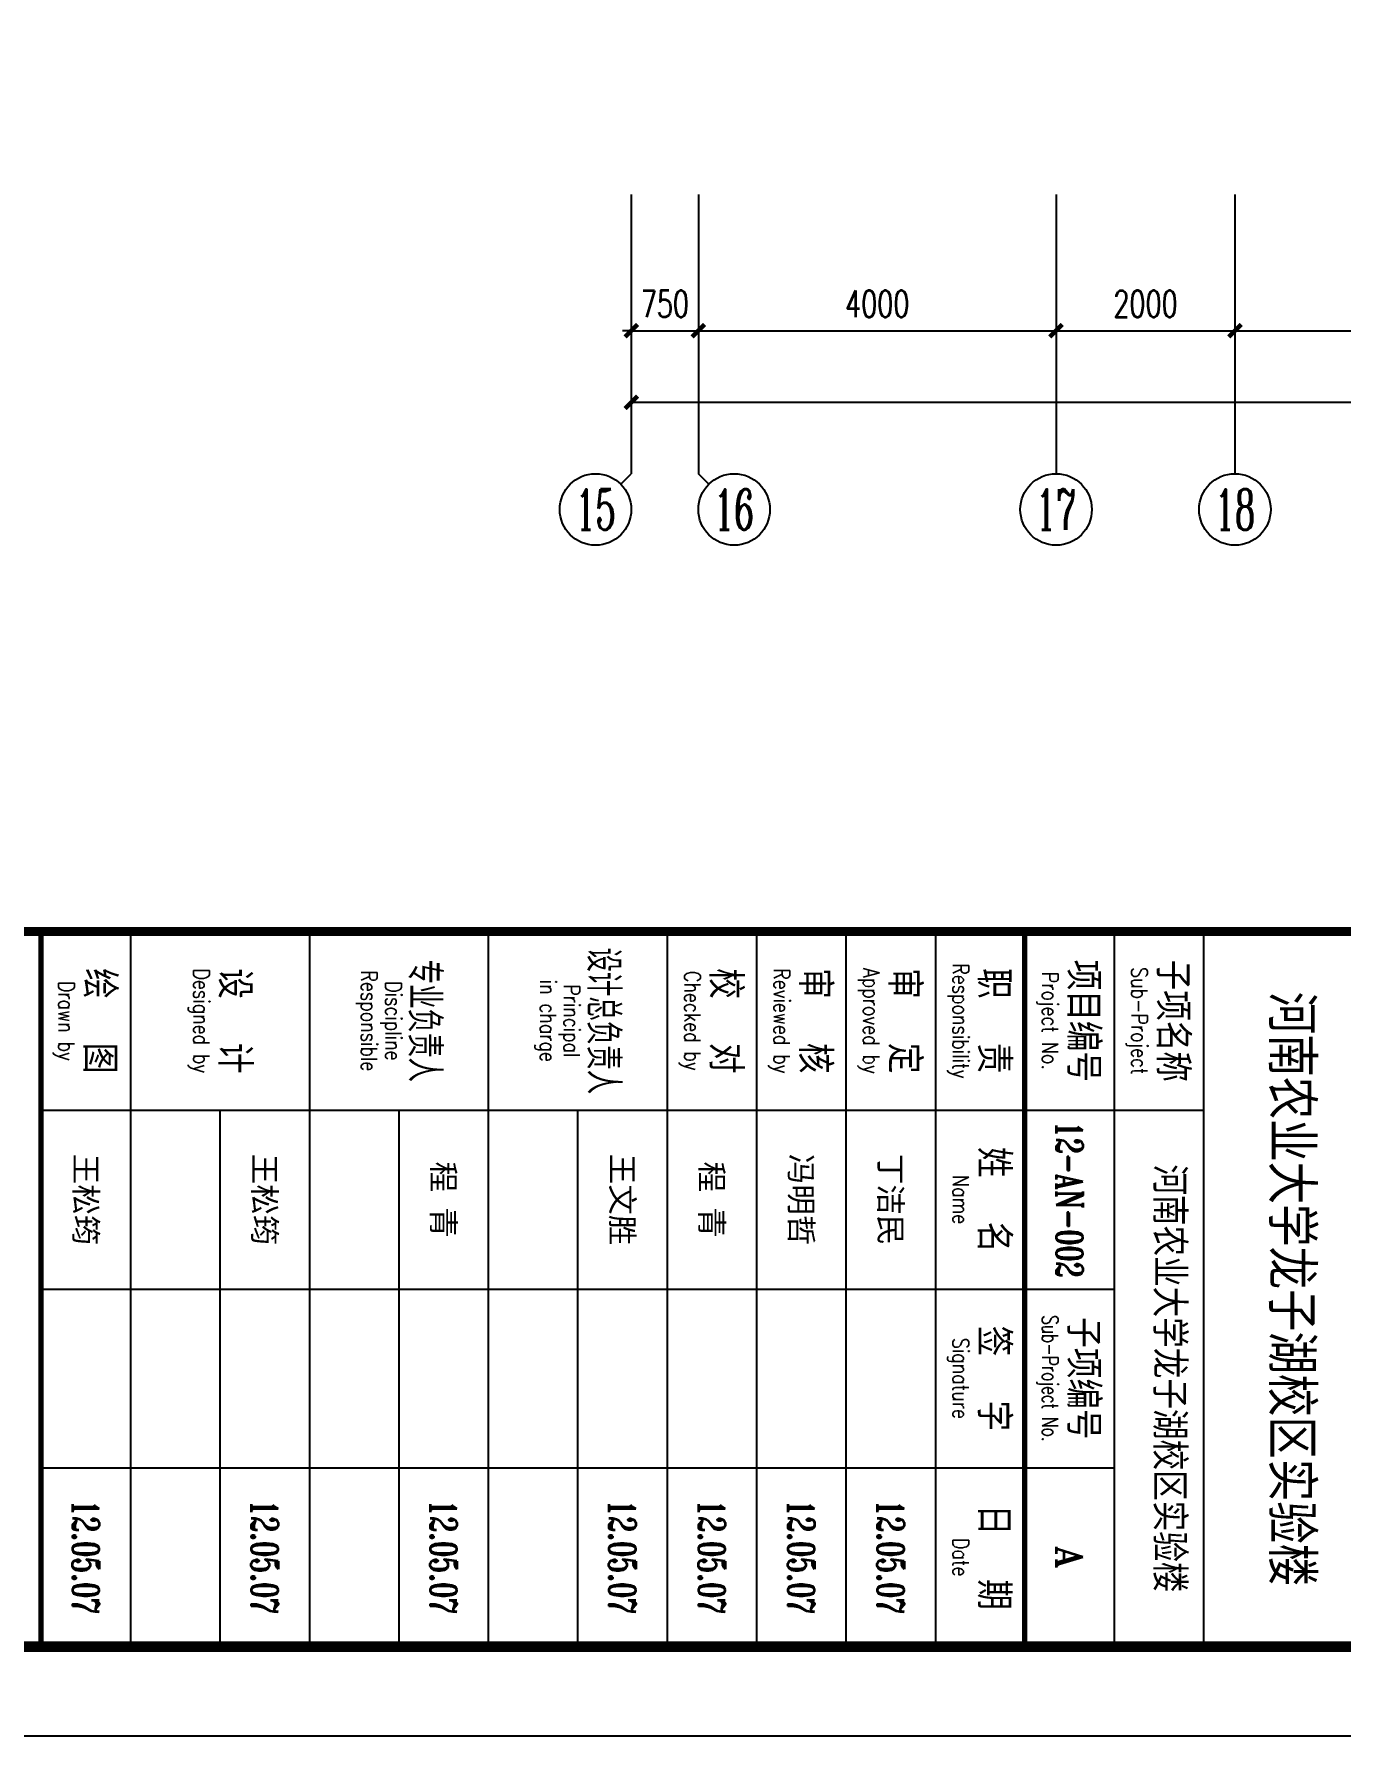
# Model space of a CAD drawing. Extents: x 190999 to 918899, y -200814 to 215286.
# Drawn here: x 766320 to 780934, y -200814 to -181774 of the extents above; entities that cross this region are included whole.
import ezdxf
from ezdxf.enums import TextEntityAlignment as Align

# ---------------------------------------------------------------- set-up
doc = ezdxf.new("R2010")
doc.units = 0
doc.header["$LTSCALE"] = 1000
doc.header["$MEASUREMENT"] = 0
doc.layers.get('Defpoints').update_dxf_attribs({"color": 1})
for name, color, linetype in [('AXIS', 3, 'Continuous'), ('AXIS_TEXT', 7, 'Continuous'), ('图框', 189, 'Continuous')]:
    doc.layers.add(name, color=color, linetype=linetype)
doc.styles.add('_TCH_AXIS', font='COMPLEX', dxfattribs={"bigfont": 'GBCBIG'})
doc.styles.add('COMPLEX', font='COMPLEX')
doc.styles.add('DIM_FONT', font='SIMPLEX', dxfattribs={"width": 0.7, "bigfont": 'GBCBIG'})
doc.styles.add('TKZ1_tjhts.shx', font='tjromant.shx', dxfattribs={"bigfont": 'tjhts.shx'})
doc.styles.add('TKZ2_tjkts.shx', font='tjromant.shx', dxfattribs={"bigfont": 'tjkts.shx'})
doc.styles.add('车', font='simhei.ttf')
doc.dimstyles.new('DIMN', dxfattribs={"dimtxt": 300, "dimasz": 100, "dimexe": 250, "dimexo": 300, "dimgap": 150, "dimtad": 1, "dimdec": 0, "dimzin": 0, "dimdsep": 46, "dimtxsty": 'DIM_FONT', "dimblk": 'ARCHTICK', "dimcen": 0.09, "dimclrt": 7, "dimazin": 2, "dimtfac": 1, "dimtdec": 0, "dimtix": 1, "dimtmove": 2, "dimatfit": 3, "dimfxl": 0, "dimtolj": 1, "dimtzin": 0, "dimarcsym": 0})

# ---------------------------------------------------------------- blocks, each defined once
blk = doc.blocks.new('TJAD_TK_A0')
at = {"layer": '图框'}
for p, q in [((2162, -441.7), (2162, 399.3)), ((2072, -154.7), (2152, -154.7)), ((2092, -284.7), (2092, -154.7)), ((2072, -164.7), (2152, -164.7)), ((2112, -284.7), (2112, -164.7)), ((2132, -284.7), (2132, -164.7)), ((2072, -184.7), (2152, -184.7)), ((2072, -194.7), (2152, -194.7)), ((2072, -204.7), (2152, -204.7)), ((2072, -214.7), (2152, -214.7)), ((2092, -224.7), (2152, -224.7)), ((2072, -234.7), (2152, -234.7)), ((2092, -244.7), (2152, -244.7)), ((2072, -254.7), (2152, -254.7)), ((2092, -264.7), (2152, -264.7)), ((2072, -274.7), (2152, -274.7))]:
    blk.add_line(p, q, dxfattribs=at)
at = {"layer": '图框', "const_width": 1.2}
blk.add_lwpolyline([(2152, -431.7), (2152, 389.3), (998, 389.3), (998, -431.7)], close=True, dxfattribs=at)
at = {"layer": '图框'}
for points, const_width in [([(2072, 389.3), (2072, -431.7)], 1), ([(2072, -174.7), (2152, -174.7)], 0.6), ([(2072, -284.7), (2152, -284.7)], 0.6)]:
    blk.add_lwpolyline(points, dxfattribs=dict(at, const_width=const_width))
at = {"layer": '图框', "color": 3, "style": 'TKZ1_tjhts.shx'}
for s, height, p in [('河南农业大学龙子湖校区实验楼', 5, (2112, -144.91)), ('河南农业大学龙子湖校区实验楼', 3.6, (2122, -158.54)), ('A', 3, (2142, -169.7))]:
    blk.add_text(s, height=height, dxfattribs=at).set_placement(p, align=Align.MIDDLE_CENTER)
at = {"layer": '图框', "style": 'TKZ2_tjkts.shx'}
for s, p in [('子项名称', (2082, -158.16)), ('项目编号', (2082, -168.16)), ('子项编号', (2122, -168.16)), ('职  责', (2082, -178.16)), ('姓  名', (2102, -178.16)), ('签  字', (2122, -178.16)), ('日  期', (2142, -178.16)), ('审  定', (2082, -188.16)), ('审  核', (2082, -198.16)), ('校  对', (2082, -208.16)), ('设  计', (2082, -263.06)), ('绘  图', (2082, -278.16))]:
    blk.add_text(s, height=3.6, dxfattribs=at).set_placement(p, align=Align.MIDDLE_CENTER)
for s, height, width, p in [('Sub-Project', 1.8, 0.8, (2082, -161.86)), ('Project No.', 1.8, 0.8, (2082, -171.86)), ('Sub-Project No.', 1.8, 0.7, (2122, -171.86)), ('Responsibility', 1.8, 0.8, (2082, -181.86)), ('Name', 1.8, 0.8, (2102, -181.86)), ('Signature', 1.8, 0.8, (2122, -181.86)), ('Date', 1.8, 0.8, (2142, -181.86)), ('Approved by', 1.8, 0.8, (2082, -191.86)), ('Reviewed by', 1.8, 0.8, (2082, -201.86)), ('Checked by', 1.8, 0.8, (2082, -211.86)), ('设计总负责人', 3.6, 0.8, (2082, -221.83)), ('Principal', 1.8, 0.8, (2082, -225.35)), ('in charge', 1.8, 0.8, (2082, -228)), ('专业负责人', 3.6, 0.8, (2082, -241.83)), ('Discipline', 1.8, 0.8, (2082, -245.28)), ('Responsible', 1.8, 0.8, (2082, -248)), ('Designed by', 1.8, 0.8, (2082, -266.76)), ('Drawn by', 1.8, 0.8, (2082, -281.86))]:
    blk.add_text(s, height=height, dxfattribs=dict(at, width=width)).set_placement(p, align=Align.MIDDLE_CENTER)
at = {"layer": '图框', "color": 3, "style": 'TKZ1_tjhts.shx', "width": 0.7}
blk.add_text('12-AN-002', height=3, dxfattribs=at).set_placement((2102, -169.7), align=Align.MIDDLE_CENTER)
at = {"layer": '图框', "color": 0, "style": '车'}
for s, p in [('丁洁民', (2102, -189.7)), ('冯明哲', (2102, -199.7)), ('程 青', (2102, -209.7)), ('王文胜', (2102, -219.7)), ('程 青', (2102, -239.7)), ('王松筠', (2102, -259.7)), ('王松筠', (2102, -279.7))]:
    blk.add_text(s, height=2.5, dxfattribs=at).set_placement(p, align=Align.MIDDLE_CENTER)
at = {"layer": '图框', "color": 0, "style": 'TKZ1_tjhts.shx', "width": 0.7}
for p in [(2142, -189.7), (2142, -199.7), (2142, -209.7), (2142, -219.7), (2142, -239.7), (2142, -259.7), (2142, -279.7)]:
    blk.add_text('12.05.07', height=3, dxfattribs=at).set_placement(p, align=Align.MIDDLE_CENTER)
blk = doc.blocks.new('_ArchTick')
at = {"const_width": 0.5}
blk.add_lwpolyline([(-0.7, -0.7), (0.7, 0.7)], dxfattribs=at)
blk = doc.blocks.new('*D1767')
at = {"layer": 'AXIS', "color": 0, "lineweight": -2}
for p, q in [((772999, -183868), (772999, -185343)), ((773749, -183868), (773749, -185343)), ((772999, -185093), (772899, -185093)), ((772999, -185093), (773749, -185093)), ((773749, -185093), (773849, -185093))]:
    blk.add_line(p, q, dxfattribs=at)
at = {"layer": 'Defpoints', "color": 0}
for p in [(772999, -183568), (773749, -183568), (773749, -185093)]:
    blk.add_point(p, dxfattribs=at)
at = {"layer": 'AXIS', "color": 0, "lineweight": -2, "xscale": 100, "yscale": 100, "zscale": 100}
blk.add_blockref('_ArchTick', (772999, -185093), dxfattribs=at)
at = {"layer": 'AXIS', "color": 0, "lineweight": -2, "xscale": 100, "yscale": 100, "zscale": 100, "rotation": 180}
blk.add_blockref('_ArchTick', (773749, -185093), dxfattribs=at)
at = {"layer": 'AXIS', "color": 7, "insert": (773374, -184793), "char_height": 300, "attachment_point": 5, "style": 'DIM_FONT'}
blk.add_mtext('\\A1;750', dxfattribs=at)
blk = doc.blocks.new('*D1768')
at = {"layer": 'AXIS', "color": 0, "lineweight": -2}
for p, q in [((773749, -183868), (773749, -185343)), ((777749, -183868), (777749, -185343)), ((773749, -185093), (777749, -185093))]:
    blk.add_line(p, q, dxfattribs=at)
at = {"layer": 'Defpoints', "color": 0}
for p in [(773749, -183568), (777749, -183568), (777749, -185093)]:
    blk.add_point(p, dxfattribs=at)
at = {"layer": 'AXIS', "color": 0, "lineweight": -2, "xscale": 100, "yscale": 100, "zscale": 100, "rotation": 180}
blk.add_blockref('_ArchTick', (773749, -185093), dxfattribs=at)
at = {"layer": 'AXIS', "color": 0, "lineweight": -2, "xscale": 100, "yscale": 100, "zscale": 100}
blk.add_blockref('_ArchTick', (777749, -185093), dxfattribs=at)
at = {"layer": 'AXIS', "color": 7, "insert": (775749, -184793), "char_height": 300, "attachment_point": 5, "style": 'DIM_FONT'}
blk.add_mtext('\\A1;4000', dxfattribs=at)
blk = doc.blocks.new('*D1769')
at = {"layer": 'AXIS', "color": 0, "lineweight": -2}
for p, q in [((777749, -183868), (777749, -185343)), ((779749, -183868), (779749, -185343)), ((777749, -185093), (779749, -185093))]:
    blk.add_line(p, q, dxfattribs=at)
at = {"layer": 'Defpoints', "color": 0}
for p in [(777749, -183568), (779749, -183568), (779749, -185093)]:
    blk.add_point(p, dxfattribs=at)
at = {"layer": 'AXIS', "color": 0, "lineweight": -2, "xscale": 100, "yscale": 100, "zscale": 100, "rotation": 180}
blk.add_blockref('_ArchTick', (777749, -185093), dxfattribs=at)
at = {"layer": 'AXIS', "color": 0, "lineweight": -2, "xscale": 100, "yscale": 100, "zscale": 100}
blk.add_blockref('_ArchTick', (779749, -185093), dxfattribs=at)
at = {"layer": 'AXIS', "color": 7, "insert": (778749, -184793), "char_height": 300, "attachment_point": 5, "style": 'DIM_FONT'}
blk.add_mtext('\\A1;2000', dxfattribs=at)
blk = doc.blocks.new('*D1770')
at = {"layer": 'AXIS', "color": 0, "lineweight": -2}
for p, q in [((779749, -183868), (779749, -185343)), ((783749, -183868), (783749, -185343)), ((779749, -185093), (783749, -185093))]:
    blk.add_line(p, q, dxfattribs=at)
at = {"layer": 'Defpoints', "color": 0}
for p in [(779749, -183568), (783749, -183568), (783749, -185093)]:
    blk.add_point(p, dxfattribs=at)
at = {"layer": 'AXIS', "color": 0, "lineweight": -2, "xscale": 100, "yscale": 100, "zscale": 100, "rotation": 180}
blk.add_blockref('_ArchTick', (779749, -185093), dxfattribs=at)
at = {"layer": 'AXIS', "color": 0, "lineweight": -2, "xscale": 100, "yscale": 100, "zscale": 100}
blk.add_blockref('_ArchTick', (783749, -185093), dxfattribs=at)
at = {"layer": 'AXIS', "color": 7, "insert": (781749, -184793), "char_height": 300, "attachment_point": 5, "style": 'DIM_FONT'}
blk.add_mtext('\\A1;4000', dxfattribs=at)
blk = doc.blocks.new('*D1778')
at = {"layer": 'AXIS', "color": 0, "lineweight": -2}
for p, q in [((772999, -183868), (772999, -186143)), ((812499, -183868), (812499, -186143)), ((772999, -185893), (812499, -185893))]:
    blk.add_line(p, q, dxfattribs=at)
at = {"layer": 'Defpoints', "color": 0}
for p in [(772999, -183568), (812499, -183568), (812499, -185893)]:
    blk.add_point(p, dxfattribs=at)
at = {"layer": 'AXIS', "color": 0, "lineweight": -2, "xscale": 100, "yscale": 100, "zscale": 100, "rotation": 180}
blk.add_blockref('_ArchTick', (772999, -185893), dxfattribs=at)
at = {"layer": 'AXIS', "color": 0, "lineweight": -2, "xscale": 100, "yscale": 100, "zscale": 100}
blk.add_blockref('_ArchTick', (812499, -185893), dxfattribs=at)
at = {"layer": 'AXIS', "color": 7, "insert": (792749, -185593), "char_height": 300, "attachment_point": 5, "style": 'DIM_FONT'}
blk.add_mtext('\\A1;39500', dxfattribs=at)
blk = doc.blocks.new('_AXISO')
blk.add_circle((0, 0), 0.5)
at = {"layer": 'AXIS_TEXT', "style": 'COMPLEX', "width": 1.041667}
blk.add_attdef('A', text='', height=0.56, dxfattribs=at).set_placement((-0.25, -0.28), (0.25, -0.28), align=Align.FIT)

msp = doc.modelspace()

# ---------------------------------------------------------------- linework, layer by layer
at = {"layer": 'AXIS'}
for p, q in [((772998.5, -183567.8), (772998.5, -186692.8)), ((773748.5, -183567.8), (773748.5, -186692.8)), ((777748.5, -183567.8), (777748.5, -186692.8)), ((779748.5, -183567.8), (779748.5, -186692.8)), ((772881.4, -186810), (772998.5, -186692.8)), ((773865.7, -186810), (773748.5, -186692.8))]:
    msp.add_line(p, q, dxfattribs=at)

# ---------------------------------------------------------------- block references
ref = msp.add_blockref('_AXISO', (772598.5, -187092.8), dxfattribs=dict(at, xscale=800, yscale=800, zscale=800))
ref.add_attrib('A', '15', dxfattribs={"layer": 'AXIS_TEXT', "height": 452.55, "style": '_TCH_AXIS', "width": 0.724138}).set_placement((772372.3, -187319.1), (772824.8, -187319.1), align=Align.FIT)
ref = msp.add_blockref('_AXISO', (774148.5, -187092.8), dxfattribs=dict(at, xscale=800, yscale=800, zscale=800))
ref.add_attrib('A', '16', dxfattribs={"layer": 'AXIS_TEXT', "height": 452.55, "style": '_TCH_AXIS', "width": 0.724138}).set_placement((773922.3, -187319.1), (774374.8, -187319.1), align=Align.FIT)
ref = msp.add_blockref('_AXISO', (777748.5, -187092.8), dxfattribs=dict(at, xscale=800, yscale=800, zscale=800))
ref.add_attrib('A', '17', dxfattribs={"layer": 'AXIS_TEXT', "height": 452.55, "style": '_TCH_AXIS', "width": 0.724138}).set_placement((777522.3, -187319.1), (777974.8, -187319.1), align=Align.FIT)
ref = msp.add_blockref('_AXISO', (779748.5, -187092.8), dxfattribs=dict(at, xscale=800, yscale=800, zscale=800))
ref.add_attrib('A', '18', dxfattribs={"layer": 'AXIS_TEXT', "height": 452.55, "style": '_TCH_AXIS', "width": 0.724138}).set_placement((779522.3, -187319.1), (779974.8, -187319.1), align=Align.FIT)
at = {"layer": '图框', "xscale": 100, "yscale": 100, "zscale": 100, "rotation": 270}
msp.add_blockref('TJAD_TK_A0', (794868.8, 15386.5), dxfattribs=at)

# ---------------------------------------------------------------- dimensions: what is measured, and where the dimension line sits
at = {"layer": 'AXIS'}
for p1, p2, distance, picture, middle in [((772998.5, -183567.8), (773748.5, -183567.8), -1525, '*D1767', (773373.5, -184792.8)), ((772998.5, -183567.8), (812498.5, -183567.8), -2325, '*D1778', (792748.5, -185592.8)), ((773748.5, -183567.8), (777748.5, -183567.8), -1525, '*D1768', (775748.5, -184792.8)), ((777748.5, -183567.8), (779748.5, -183567.8), -1525, '*D1769', (778748.5, -184792.8)), ((779748.5, -183567.8), (783748.5, -183567.8), -1525, '*D1770', (781748.5, -184792.8))]:
    dim = msp.add_aligned_dim(p1=p1, p2=p2, distance=distance, dimstyle='DIMN', dxfattribs=at)
    dim.commit()
    dim.dimension.update_dxf_attribs({"geometry": picture, "text_midpoint": middle})

doc.saveas('drawing.dxf')
